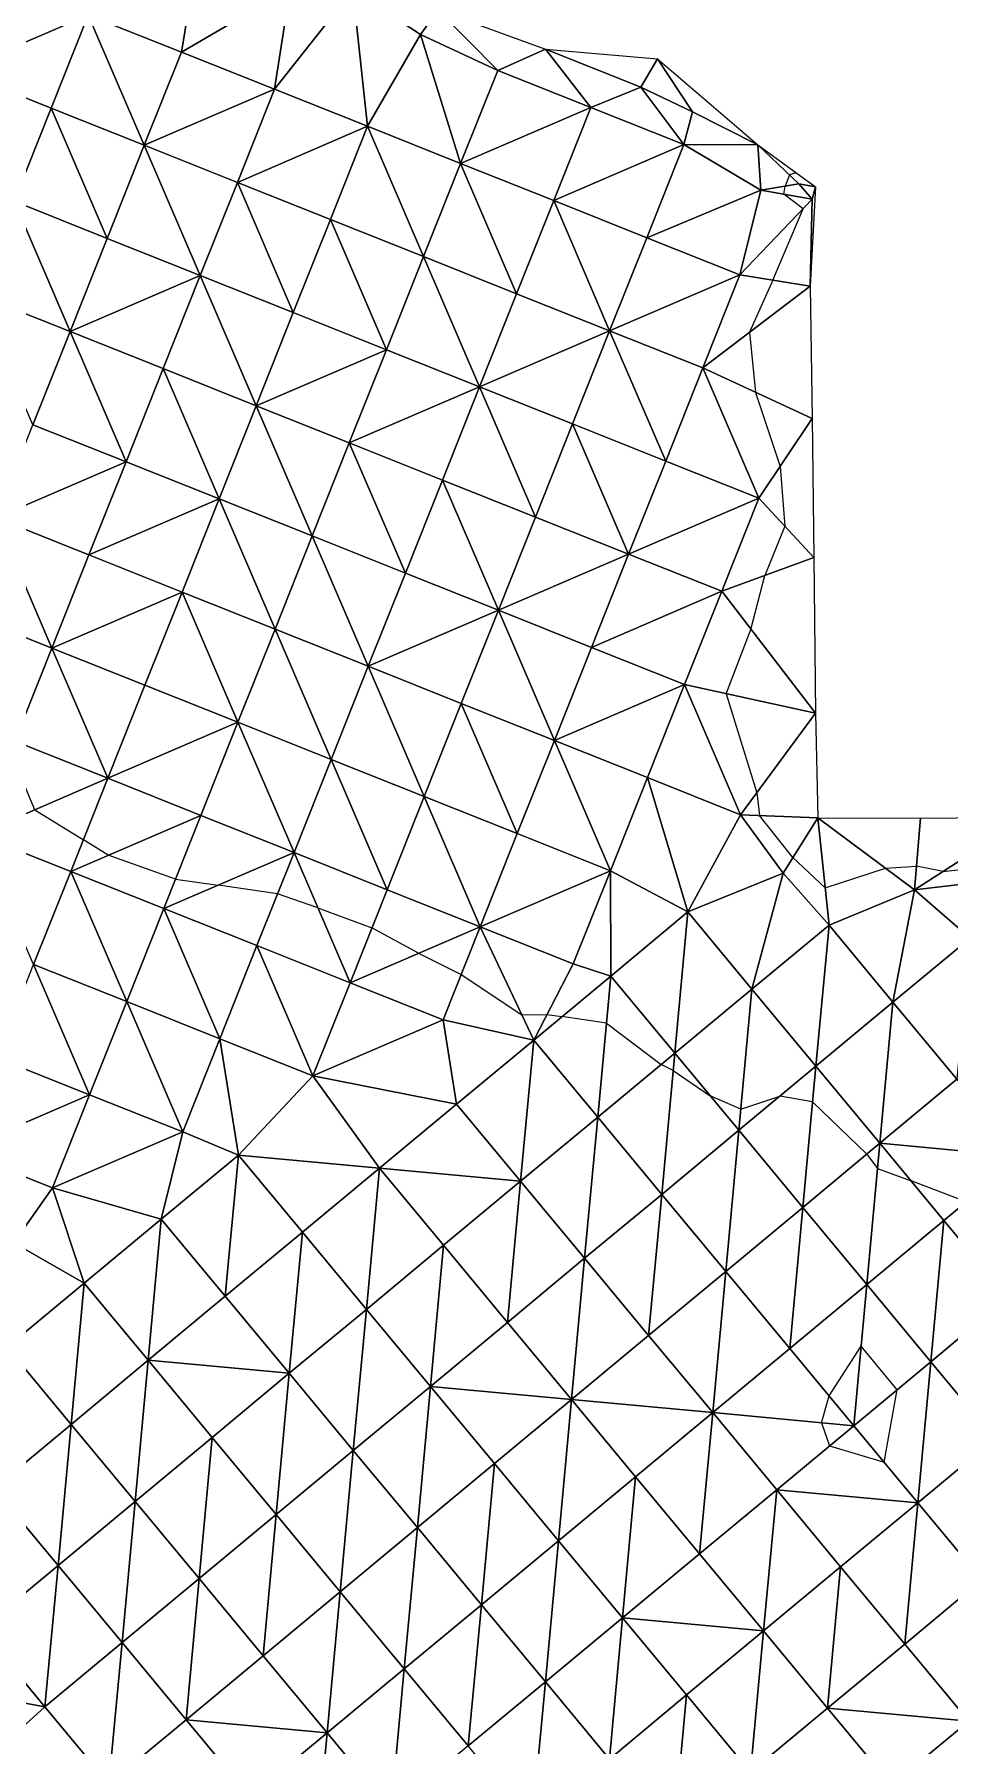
# Model space of a CAD drawing. Extents: x 452550 to 453808, y 451368 to 453069.
# Drawn here: x 453550.1 to 453641.5, y 452101.4 to 452272.1 of the extents above; entities that cross this region are included whole.
import ezdxf

# ---------------------------------------------------------------- set-up
doc = ezdxf.new("R2010")
doc.units = 0
doc.header["$LTSCALE"] = 0.35
doc.header["$MEASUREMENT"] = 0
doc.linetypes.add('DASHED', pattern=[5442.857143, 3628.571429, -1814.285714])
doc.layers.add('Default', color=42, linetype='Continuous', lineweight=25)
doc.layers.add('FPS_Contours-Minor', color=40, linetype='DASHED', lineweight=25)

msp = doc.modelspace()

# ---------------------------------------------------------------- linework, layer by layer
at = {"layer": 'Default', "color": 8, "linetype": 'Continuous', "lineweight": 25}
for points in [[(453564.81, 452270.34, 13.85), (453555.52, 452274.04, 13.85), (453566.5, 452280.5, 13.93)], [(453575.67, 452276.67, 13.63), (453564.81, 452270.34, 13.85), (453566.5, 452280.5, 13.93)], [(453546.23, 452277.75, 13.85), (453555.52, 452274.04, 13.85), (453542.53, 452268.46, 13.89)], [(453574.1, 452266.64, 13.79), (453564.81, 452270.34, 13.85), (453575.67, 452276.67, 13.63)], [(453574.1, 452266.64, 13.79), (453575.67, 452276.67, 13.63), (453581.92, 452276.55, 13.96)], [(453583.39, 452262.94, 13.78), (453574.1, 452266.64, 13.79), (453581.92, 452276.55, 13.96)], [(453588.66, 452272.09, 13.81), (453583.39, 452262.94, 13.78), (453581.92, 452276.55, 13.96)], [(453588.66, 452272.09, 13.81), (453581.92, 452276.55, 13.96), (453590.42, 452274.52, 13.89)], [(453542.53, 452268.46, 13.89), (453555.52, 452274.04, 13.85), (453551.82, 452264.75, 13.9)], [(453551.82, 452264.75, 13.9), (453555.52, 452274.04, 13.85), (453561.11, 452261.05, 13.9)], [(453555.52, 452274.04, 13.85), (453564.81, 452270.34, 13.85), (453561.11, 452261.05, 13.9)], [(453596.38, 452268.52, 13.74), (453588.66, 452272.09, 13.81), (453590.42, 452274.52, 13.89)], [(453596.38, 452268.52, 13.74), (453590.42, 452274.52, 13.89), (453601.15, 452270.62, 13.82)], [(453592.68, 452259.23, 13.79), (453583.39, 452262.94, 13.78), (453588.66, 452272.09, 13.81)], [(453596.38, 452268.52, 13.74), (453592.68, 452259.23, 13.79), (453588.66, 452272.09, 13.81)], [(453605.67, 452264.82, 13.72), (453596.38, 452268.52, 13.74), (453601.15, 452270.62, 13.82)], [(453605.67, 452264.82, 13.72), (453601.15, 452270.62, 13.82), (453610.67, 452266.86, 13.84)], [(453610.67, 452266.86, 13.84), (453601.15, 452270.62, 13.82), (453612.34, 452269.67, 13.85)], [(453564.81, 452270.34, 13.85), (453574.1, 452266.64, 13.79), (453561.11, 452261.05, 13.9)], [(453615.82, 452264.4, 13.89), (453610.67, 452266.86, 13.84), (453612.34, 452269.67, 13.85)], [(453622.32, 452261.08, 13.96), (453615.82, 452264.4, 13.89), (453612.34, 452269.67, 13.85)], [(453542.53, 452268.46, 13.89), (453551.82, 452264.75, 13.9), (453548.11, 452255.46, 13.91)], [(453596.38, 452268.52, 13.74), (453605.67, 452264.82, 13.72), (453592.68, 452259.23, 13.79)], [(453561.11, 452261.05, 13.9), (453574.1, 452266.64, 13.79), (453570.4, 452257.35, 13.85)], [(453574.1, 452266.64, 13.79), (453583.39, 452262.94, 13.78), (453570.4, 452257.35, 13.85)], [(453614.96, 452261.12, 13.8), (453605.67, 452264.82, 13.72), (453610.67, 452266.86, 13.84)], [(453614.96, 452261.12, 13.8), (453610.67, 452266.86, 13.84), (453615.82, 452264.4, 13.89)], [(453548.11, 452255.46, 13.91), (453551.82, 452264.75, 13.9), (453557.4, 452251.76, 13.92)], [(453551.82, 452264.75, 13.9), (453561.11, 452261.05, 13.9), (453557.4, 452251.76, 13.92)], [(453592.68, 452259.23, 13.79), (453605.67, 452264.82, 13.72), (453601.97, 452255.53, 13.81)], [(453605.67, 452264.82, 13.72), (453614.96, 452261.12, 13.8), (453601.97, 452255.53, 13.81)], [(453614.96, 452261.12, 13.8), (453615.82, 452264.4, 13.89), (453622.32, 452261.08, 13.96)], [(453570.4, 452257.35, 13.85), (453583.39, 452262.94, 13.78), (453579.68, 452253.65, 13.87)], [(453579.68, 452253.65, 13.87), (453583.39, 452262.94, 13.78), (453588.97, 452249.94, 13.87)], [(453583.39, 452262.94, 13.78), (453592.68, 452259.23, 13.79), (453588.97, 452249.94, 13.87)], [(453557.4, 452251.76, 13.92), (453561.11, 452261.05, 13.9), (453566.69, 452248.06, 13.9)], [(453561.11, 452261.05, 13.9), (453570.4, 452257.35, 13.85), (453566.69, 452248.06, 13.9)], [(453601.97, 452255.53, 13.81), (453614.96, 452261.12, 13.8), (453611.26, 452251.83, 13.78)], [(453611.26, 452251.83, 13.78), (453614.96, 452261.12, 13.8), (453622.62, 452256.56, 13.98)], [(453622.62, 452256.56, 13.98), (453614.96, 452261.12, 13.8), (453622.32, 452261.08, 13.96)], [(453626.42, 452257.21, 14.01), (453622.32, 452261.08, 13.96), (453628.1, 452256.9, 14.02)], [(453622.62, 452256.56, 13.98), (453622.32, 452261.08, 13.96), (453626.42, 452257.21, 14.01)], [(453588.97, 452249.94, 13.87), (453592.68, 452259.23, 13.79), (453598.26, 452246.24, 13.86)], [(453592.68, 452259.23, 13.79), (453601.97, 452255.53, 13.81), (453598.26, 452246.24, 13.86)], [(453566.69, 452248.06, 13.9), (453570.4, 452257.35, 13.85), (453575.98, 452244.36, 13.87)], [(453570.4, 452257.35, 13.85), (453579.68, 452253.65, 13.87), (453575.98, 452244.36, 13.87)], [(453622.62, 452256.56, 13.98), (453626.42, 452257.21, 14.01), (453627.77, 452255.66, 14.03)], [(453626.42, 452257.21, 14.01), (453628.1, 452256.9, 14.02), (453627.77, 452255.66, 14.03)], [(453627.77, 452255.66, 14.03), (453628.1, 452256.9, 14.02), (453627.57, 452247.01, 14.22)], [(453544.41, 452246.17, 13.88), (453548.11, 452255.46, 13.91), (453553.7, 452242.47, 13.91)], [(453548.11, 452255.46, 13.91), (453557.4, 452251.76, 13.92), (453553.7, 452242.47, 13.91)], [(453598.26, 452246.24, 13.86), (453601.97, 452255.53, 13.81), (453607.55, 452242.54, 13.79)], [(453601.97, 452255.53, 13.81), (453611.26, 452251.83, 13.78), (453607.55, 452242.54, 13.79)], [(453620.54, 452248.13, 13.8), (453611.26, 452251.83, 13.78), (453622.62, 452256.56, 13.98)], [(453620.54, 452248.13, 13.8), (453622.62, 452256.56, 13.98), (453627.77, 452255.66, 14.03)], [(453620.54, 452248.13, 13.8), (453627.77, 452255.66, 14.03), (453627.57, 452247.01, 14.22)], [(453575.98, 452244.36, 13.87), (453579.68, 452253.65, 13.87), (453585.27, 452240.65, 13.86)], [(453579.68, 452253.65, 13.87), (453588.97, 452249.94, 13.87), (453585.27, 452240.65, 13.86)], [(453557.4, 452251.76, 13.92), (453566.69, 452248.06, 13.9), (453553.7, 452242.47, 13.91)], [(453611.26, 452251.83, 13.78), (453620.54, 452248.13, 13.8), (453607.55, 452242.54, 13.79)], [(453585.27, 452240.65, 13.86), (453588.97, 452249.94, 13.87), (453594.56, 452236.95, 13.88)], [(453588.97, 452249.94, 13.87), (453598.26, 452246.24, 13.86), (453594.56, 452236.95, 13.88)], [(453553.7, 452242.47, 13.91), (453566.69, 452248.06, 13.9), (453562.99, 452238.77, 13.92)], [(453562.99, 452238.77, 13.92), (453566.69, 452248.06, 13.9), (453572.28, 452235.07, 13.9)], [(453566.69, 452248.06, 13.9), (453575.98, 452244.36, 13.87), (453572.28, 452235.07, 13.9)], [(453607.55, 452242.54, 13.79), (453620.54, 452248.13, 13.8), (453616.84, 452238.84, 13.83)], [(453616.84, 452238.84, 13.83), (453620.54, 452248.13, 13.8), (453627.57, 452247.01, 14.22)], [(453616.84, 452238.84, 13.83), (453627.57, 452247.01, 14.22), (453627.77, 452233.8, 14.19)], [(453544.41, 452246.17, 13.88), (453553.7, 452242.47, 13.91), (453550, 452233.18, 13.86)], [(453598.26, 452246.24, 13.86), (453607.55, 452242.54, 13.79), (453594.56, 452236.95, 13.88)], [(453575.98, 452244.36, 13.87), (453585.27, 452240.65, 13.86), (453572.28, 452235.07, 13.9)], [(453550, 452233.18, 13.86), (453553.7, 452242.47, 13.91), (453559.29, 452229.48, 13.93)], [(453553.7, 452242.47, 13.91), (453562.99, 452238.77, 13.92), (453559.29, 452229.48, 13.93)], [(453594.56, 452236.95, 13.88), (453607.55, 452242.54, 13.79), (453603.85, 452233.25, 13.86)], [(453603.85, 452233.25, 13.86), (453607.55, 452242.54, 13.79), (453613.14, 452229.55, 13.83)], [(453607.55, 452242.54, 13.79), (453616.84, 452238.84, 13.83), (453613.14, 452229.55, 13.83)], [(453572.28, 452235.07, 13.9), (453585.27, 452240.65, 13.86), (453581.57, 452231.37, 13.9)], [(453585.27, 452240.65, 13.86), (453594.56, 452236.95, 13.88), (453581.57, 452231.37, 13.9)], [(453559.29, 452229.48, 13.93), (453562.99, 452238.77, 13.92), (453568.58, 452225.78, 13.91)], [(453562.99, 452238.77, 13.92), (453572.28, 452235.07, 13.9), (453568.58, 452225.78, 13.91)], [(453613.14, 452229.55, 13.83), (453616.84, 452238.84, 13.83), (453622.43, 452225.85, 13.88)], [(453622.43, 452225.85, 13.88), (453616.84, 452238.84, 13.83), (453627.77, 452233.8, 14.19)], [(453581.57, 452231.37, 13.9), (453594.56, 452236.95, 13.88), (453590.86, 452227.66, 13.88)], [(453590.86, 452227.66, 13.88), (453594.56, 452236.95, 13.88), (453600.15, 452223.96, 13.87)], [(453594.56, 452236.95, 13.88), (453603.85, 452233.25, 13.86), (453600.15, 452223.96, 13.87)], [(453568.58, 452225.78, 13.91), (453572.28, 452235.07, 13.9), (453577.87, 452222.08, 13.93)], [(453572.28, 452235.07, 13.9), (453581.57, 452231.37, 13.9), (453577.87, 452222.08, 13.93)], [(453550, 452233.18, 13.86), (453559.29, 452229.48, 13.93), (453546.3, 452223.89, 13.87)], [(453600.15, 452223.96, 13.87), (453603.85, 452233.25, 13.86), (453609.44, 452220.26, 13.85)], [(453603.85, 452233.25, 13.86), (453613.14, 452229.55, 13.83), (453609.44, 452220.26, 13.85)], [(453622.43, 452225.85, 13.88), (453627.77, 452233.8, 14.19), (453627.91, 452219.92, 14.14)], [(453577.87, 452222.08, 13.93), (453581.57, 452231.37, 13.9), (453587.16, 452218.37, 13.89)], [(453581.57, 452231.37, 13.9), (453590.86, 452227.66, 13.88), (453587.16, 452218.37, 13.89)], [(453546.3, 452223.89, 13.87), (453559.29, 452229.48, 13.93), (453555.59, 452220.19, 13.92)], [(453559.29, 452229.48, 13.93), (453568.58, 452225.78, 13.91), (453555.59, 452220.19, 13.92)], [(453613.14, 452229.55, 13.83), (453622.43, 452225.85, 13.88), (453609.44, 452220.26, 13.85)], [(453587.16, 452218.37, 13.89), (453590.86, 452227.66, 13.88), (453596.45, 452214.67, 13.91)], [(453590.86, 452227.66, 13.88), (453600.15, 452223.96, 13.87), (453596.45, 452214.67, 13.91)], [(453555.59, 452220.19, 13.92), (453568.58, 452225.78, 13.91), (453564.88, 452216.49, 13.9)], [(453564.88, 452216.49, 13.9), (453568.58, 452225.78, 13.91), (453574.17, 452212.79, 13.93)], [(453568.58, 452225.78, 13.91), (453577.87, 452222.08, 13.93), (453574.17, 452212.79, 13.93)], [(453609.44, 452220.26, 13.85), (453622.43, 452225.85, 13.88), (453618.73, 452216.56, 13.88)], [(453618.73, 452216.56, 13.88), (453622.43, 452225.85, 13.88), (453627.91, 452219.92, 14.14)], [(453542.59, 452214.6, 13.87), (453546.3, 452223.89, 13.87), (453551.88, 452210.9, 13.94)], [(453546.3, 452223.89, 13.87), (453555.59, 452220.19, 13.92), (453551.88, 452210.9, 13.94)], [(453600.15, 452223.96, 13.87), (453609.44, 452220.26, 13.85), (453596.45, 452214.67, 13.91)], [(453574.17, 452212.79, 13.93), (453577.87, 452222.08, 13.93), (453583.45, 452209.08, 13.9)], [(453577.87, 452222.08, 13.93), (453587.16, 452218.37, 13.89), (453583.45, 452209.08, 13.9)], [(453555.59, 452220.19, 13.92), (453564.88, 452216.49, 13.9), (453551.88, 452210.9, 13.94)], [(453596.45, 452214.67, 13.91), (453609.44, 452220.26, 13.85), (453605.74, 452210.97, 13.9)], [(453609.44, 452220.26, 13.85), (453618.73, 452216.56, 13.88), (453605.74, 452210.97, 13.9)], [(453618.73, 452216.56, 13.88), (453627.91, 452219.92, 14.14), (453628.08, 452204.39, 14.27)], [(453587.16, 452218.37, 13.89), (453596.45, 452214.67, 13.91), (453583.45, 452209.08, 13.9)], [(453551.88, 452210.9, 13.94), (453564.88, 452216.49, 13.9), (453561.17, 452207.2, 13.91)], [(453561.17, 452207.2, 13.91), (453564.88, 452216.49, 13.9), (453570.46, 452203.5, 13.9)], [(453564.88, 452216.49, 13.9), (453574.17, 452212.79, 13.93), (453570.46, 452203.5, 13.9)], [(453605.74, 452210.97, 13.9), (453618.73, 452216.56, 13.88), (453615.03, 452207.27, 13.87)], [(453615.03, 452207.27, 13.87), (453618.73, 452216.56, 13.88), (453628.08, 452204.39, 14.27)], [(453542.59, 452214.6, 13.87), (453551.88, 452210.9, 13.94), (453548.18, 452201.61, 13.99)], [(453583.45, 452209.08, 13.9), (453596.45, 452214.67, 13.91), (453592.74, 452205.38, 13.93)], [(453592.74, 452205.38, 13.93), (453596.45, 452214.67, 13.91), (453602.03, 452201.68, 13.9)], [(453596.45, 452214.67, 13.91), (453605.74, 452210.97, 13.9), (453602.03, 452201.68, 13.9)], [(453570.46, 452203.5, 13.9), (453574.17, 452212.79, 13.93), (453579.75, 452199.8, 13.91)], [(453574.17, 452212.79, 13.93), (453583.45, 452209.08, 13.9), (453579.75, 452199.8, 13.91)], [(453548.18, 452201.61, 13.99), (453551.88, 452210.9, 13.94), (453557.47, 452197.91, 13.92)], [(453551.88, 452210.9, 13.94), (453561.17, 452207.2, 13.91), (453557.47, 452197.91, 13.92)], [(453605.74, 452210.97, 13.9), (453615.03, 452207.27, 13.87), (453602.03, 452201.68, 13.9)], [(453579.75, 452199.8, 13.91), (453583.45, 452209.08, 13.9), (453589.04, 452196.09, 13.92)], [(453583.45, 452209.08, 13.9), (453592.74, 452205.38, 13.93), (453589.04, 452196.09, 13.92)], [(453602.03, 452201.68, 13.9), (453615.03, 452207.27, 13.87), (453611.32, 452197.98, 13.84)], [(453611.32, 452197.98, 13.84), (453615.03, 452207.27, 13.87), (453620.61, 452194.28, 13.93)], [(453620.61, 452194.28, 13.93), (453615.03, 452207.27, 13.87), (453628.08, 452204.39, 14.27)], [(453561.17, 452207.2, 13.91), (453570.46, 452203.5, 13.9), (453557.47, 452197.91, 13.92)], [(453589.04, 452196.09, 13.92), (453592.74, 452205.38, 13.93), (453598.33, 452192.39, 13.93)], [(453592.74, 452205.38, 13.93), (453602.03, 452201.68, 13.9), (453598.33, 452192.39, 13.93)], [(453620.61, 452194.28, 13.93), (453628.08, 452204.39, 14.27), (453628.31, 452193.97, 14.23)], [(453557.47, 452197.91, 13.92), (453570.46, 452203.5, 13.9), (453566.76, 452194.21, 13.9)], [(453566.76, 452194.21, 13.9), (453570.46, 452203.5, 13.9), (453576.05, 452190.51, 13.94)], [(453570.46, 452203.5, 13.9), (453579.75, 452199.8, 13.91), (453576.05, 452190.51, 13.94)], [(453548.18, 452201.61, 13.99), (453557.47, 452197.91, 13.92), (453544.48, 452192.32, 14.06)], [(453598.33, 452192.39, 13.93), (453602.03, 452201.68, 13.9), (453607.62, 452188.69, 13.9)], [(453602.03, 452201.68, 13.9), (453611.32, 452197.98, 13.84), (453607.62, 452188.69, 13.9)], [(453576.05, 452190.51, 13.94), (453579.75, 452199.8, 13.91), (453585.34, 452186.8, 13.94)], [(453579.75, 452199.8, 13.91), (453589.04, 452196.09, 13.92), (453585.34, 452186.8, 13.94)], [(453544.48, 452192.32, 14.06), (453557.47, 452197.91, 13.92), (453553.77, 452188.62, 14.04)], [(453557.47, 452197.91, 13.92), (453566.76, 452194.21, 13.9), (453553.77, 452188.62, 14.04)], [(453607.62, 452188.69, 13.9), (453611.32, 452197.98, 13.84), (453615.35, 452184.58, 13.9)], [(453611.32, 452197.98, 13.84), (453620.61, 452194.28, 13.93), (453615.35, 452184.58, 13.9)], [(453585.34, 452186.8, 13.94), (453589.04, 452196.09, 13.92), (453594.63, 452183.1, 13.92)], [(453589.04, 452196.09, 13.92), (453598.33, 452192.39, 13.93), (453594.63, 452183.1, 13.92)], [(453553.77, 452188.62, 14.04), (453566.76, 452194.21, 13.9), (453563.06, 452184.92, 14.04)], [(453566.76, 452194.21, 13.9), (453576.05, 452190.51, 13.94), (453563.06, 452184.92, 14.04)], [(453615.35, 452184.58, 13.9), (453620.61, 452194.28, 13.93), (453624.85, 452188.45, 13.91)], [(453624.85, 452188.45, 13.91), (453620.61, 452194.28, 13.93), (453628.31, 452193.97, 14.23)], [(453629.44, 452183.27, 13.88), (453624.85, 452188.45, 13.91), (453628.31, 452193.97, 14.23)], [(453637.96, 452186.78, 13.9), (453629.44, 452183.27, 13.88), (453628.31, 452193.97, 14.23)], [(453637.96, 452186.78, 13.9), (453628.31, 452193.97, 14.23), (453638.57, 452193.93, 14.19)], [(453637.96, 452186.78, 13.9), (453638.57, 452193.93, 14.19), (453649.25, 452194.02, 14.28)], [(453651.21, 452188.36, 13.91), (453637.96, 452186.78, 13.9), (453649.25, 452194.02, 14.28)], [(453544.48, 452192.32, 14.06), (453553.77, 452188.62, 14.04), (453550.07, 452179.33, 14.04)], [(453598.33, 452192.39, 13.93), (453607.62, 452188.69, 13.9), (453594.63, 452183.1, 13.92)], [(453563.06, 452184.92, 14.04), (453576.05, 452190.51, 13.94), (453572.35, 452181.22, 14.08)], [(453572.35, 452181.22, 14.08), (453576.05, 452190.51, 13.94), (453581.64, 452177.51, 14.09)], [(453576.05, 452190.51, 13.94), (453585.34, 452186.8, 13.94), (453581.64, 452177.51, 14.09)], [(453550.07, 452179.33, 14.04), (453553.77, 452188.62, 14.04), (453559.36, 452175.63, 14.08)], [(453553.77, 452188.62, 14.04), (453563.06, 452184.92, 14.04), (453559.36, 452175.63, 14.08)], [(453594.63, 452183.1, 13.92), (453607.62, 452188.69, 13.9), (453603.92, 452179.4, 13.96)], [(453603.92, 452179.4, 13.96), (453607.62, 452188.69, 13.9), (453607.66, 452178.19, 13.96)], [(453607.62, 452188.69, 13.9), (453615.35, 452184.58, 13.9), (453607.66, 452178.19, 13.96)], [(453621.74, 452176.88, 13.92), (453615.35, 452184.58, 13.9), (453624.85, 452188.45, 13.91)], [(453629.44, 452183.27, 13.88), (453621.74, 452176.88, 13.92), (453624.85, 452188.45, 13.91)], [(453585.34, 452186.8, 13.94), (453594.63, 452183.1, 13.92), (453581.64, 452177.51, 14.09)], [(453635.82, 452175.58, 13.92), (453629.44, 452183.27, 13.88), (453637.96, 452186.78, 13.9)], [(453643.52, 452181.97, 13.94), (453635.82, 452175.58, 13.92), (453637.96, 452186.78, 13.9)], [(453651.21, 452188.36, 13.91), (453643.52, 452181.97, 13.94), (453637.96, 452186.78, 13.9)], [(453559.36, 452175.63, 14.08), (453563.06, 452184.92, 14.04), (453568.65, 452171.93, 14.09)], [(453563.06, 452184.92, 14.04), (453572.35, 452181.22, 14.08), (453568.65, 452171.93, 14.09)], [(453607.66, 452178.19, 13.96), (453615.35, 452184.58, 13.9), (453614.05, 452170.5, 13.98)], [(453615.35, 452184.58, 13.9), (453621.74, 452176.88, 13.92), (453614.05, 452170.5, 13.98)], [(453581.64, 452177.51, 14.09), (453594.63, 452183.1, 13.92), (453590.93, 452173.81, 14.07)], [(453590.93, 452173.81, 14.07), (453594.63, 452183.1, 13.92), (453599.97, 452171.8, 14.02)], [(453594.63, 452183.1, 13.92), (453603.92, 452179.4, 13.96), (453599.97, 452171.8, 14.02)], [(453621.74, 452176.88, 13.92), (453629.44, 452183.27, 13.88), (453628.13, 452169.19, 13.99)], [(453629.44, 452183.27, 13.88), (453635.82, 452175.58, 13.92), (453628.13, 452169.19, 13.99)], [(453635.82, 452175.58, 13.92), (453643.52, 452181.97, 13.94), (453642.21, 452167.89, 13.96)], [(453568.65, 452171.93, 14.09), (453572.35, 452181.22, 14.08), (453577.93, 452168.22, 14.08)], [(453572.35, 452181.22, 14.08), (453581.64, 452177.51, 14.09), (453577.93, 452168.22, 14.08)], [(453546.36, 452170.04, 14.04), (453550.07, 452179.33, 14.04), (453555.65, 452166.34, 14.08)], [(453550.07, 452179.33, 14.04), (453559.36, 452175.63, 14.08), (453555.65, 452166.34, 14.08)], [(453603.92, 452179.4, 13.96), (453607.66, 452178.19, 13.96), (453599.97, 452171.8, 14.02)], [(453581.64, 452177.51, 14.09), (453590.93, 452173.81, 14.07), (453577.93, 452168.22, 14.08)], [(453599.97, 452171.8, 14.02), (453607.66, 452178.19, 13.96), (453606.36, 452164.11, 14.08)], [(453607.66, 452178.19, 13.96), (453614.05, 452170.5, 13.98), (453606.36, 452164.11, 14.08)], [(453614.05, 452170.5, 13.98), (453621.74, 452176.88, 13.92), (453620.44, 452162.8, 14.01)], [(453621.74, 452176.88, 13.92), (453628.13, 452169.19, 13.99), (453620.44, 452162.8, 14.01)], [(453555.65, 452166.34, 14.08), (453559.36, 452175.63, 14.08), (453564.94, 452162.64, 14.07)], [(453559.36, 452175.63, 14.08), (453568.65, 452171.93, 14.09), (453564.94, 452162.64, 14.07)], [(453628.13, 452169.19, 13.99), (453635.82, 452175.58, 13.92), (453634.52, 452161.5, 13.99)], [(453635.82, 452175.58, 13.92), (453642.21, 452167.89, 13.96), (453634.52, 452161.5, 13.99)], [(453577.93, 452168.22, 14.08), (453590.93, 452173.81, 14.07), (453592.27, 452165.41, 14.07)], [(453590.93, 452173.81, 14.07), (453599.97, 452171.8, 14.02), (453592.27, 452165.41, 14.07)], [(453564.94, 452162.64, 14.07), (453568.65, 452171.93, 14.09), (453570.5, 452160.33, 14.06)], [(453568.65, 452171.93, 14.09), (453577.93, 452168.22, 14.08), (453570.5, 452160.33, 14.06)], [(453592.27, 452165.41, 14.07), (453599.97, 452171.8, 14.02), (453598.66, 452157.72, 14.09)], [(453599.97, 452171.8, 14.02), (453606.36, 452164.11, 14.08), (453598.66, 452157.72, 14.09)], [(453546.36, 452170.04, 14.04), (453555.65, 452166.34, 14.08), (453542.66, 452160.75, 14.04)], [(453606.36, 452164.11, 14.08), (453614.05, 452170.5, 13.98), (453612.74, 452156.41, 14.12)], [(453614.05, 452170.5, 13.98), (453620.44, 452162.8, 14.01), (453612.74, 452156.41, 14.12)], [(453577.93, 452168.22, 14.08), (453584.58, 452159.03, 14.07), (453570.5, 452160.33, 14.06)], [(453577.93, 452168.22, 14.08), (453592.27, 452165.41, 14.07), (453584.58, 452159.03, 14.07)], [(453620.44, 452162.8, 14.01), (453628.13, 452169.19, 13.99), (453626.83, 452155.11, 14.03)], [(453628.13, 452169.19, 13.99), (453634.52, 452161.5, 13.99), (453626.83, 452155.11, 14.03)], [(453542.66, 452160.75, 14.04), (453555.65, 452166.34, 14.08), (453551.95, 452157.05, 14.06)], [(453555.65, 452166.34, 14.08), (453564.94, 452162.64, 14.07), (453551.95, 452157.05, 14.06)], [(453642.21, 452167.89, 13.96), (453648.6, 452160.19, 13.98), (453634.52, 452161.5, 13.99)], [(453592.27, 452165.41, 14.07), (453598.66, 452157.72, 14.09), (453584.58, 452159.03, 14.07)], [(453598.66, 452157.72, 14.09), (453606.36, 452164.11, 14.08), (453605.05, 452150.03, 14.12)], [(453606.36, 452164.11, 14.08), (453612.74, 452156.41, 14.12), (453605.05, 452150.03, 14.12)], [(453551.95, 452157.05, 14.06), (453564.94, 452162.64, 14.07), (453562.81, 452153.94, 14.08)], [(453564.94, 452162.64, 14.07), (453570.5, 452160.33, 14.06), (453562.81, 452153.94, 14.08)], [(453612.74, 452156.41, 14.12), (453620.44, 452162.8, 14.01), (453619.13, 452148.72, 14.12)], [(453620.44, 452162.8, 14.01), (453626.83, 452155.11, 14.03), (453619.13, 452148.72, 14.12)], [(453626.83, 452155.11, 14.03), (453634.52, 452161.5, 13.99), (453633.21, 452147.42, 14.03)], [(453634.52, 452161.5, 13.99), (453640.91, 452153.8, 14.01), (453633.21, 452147.42, 14.03)], [(453634.52, 452161.5, 13.99), (453648.6, 452160.19, 13.98), (453640.91, 452153.8, 14.01)], [(453542.66, 452160.75, 14.04), (453551.95, 452157.05, 14.06), (453548.1, 452151.59, 14.06)], [(453562.81, 452153.94, 14.08), (453570.5, 452160.33, 14.06), (453569.19, 452146.25, 14.1)], [(453570.5, 452160.33, 14.06), (453576.89, 452152.64, 14.08), (453569.19, 452146.25, 14.1)], [(453570.5, 452160.33, 14.06), (453584.58, 452159.03, 14.07), (453576.89, 452152.64, 14.08)], [(453640.91, 452153.8, 14.01), (453648.6, 452160.19, 13.98), (453647.3, 452146.11, 14.02)], [(453576.89, 452152.64, 14.08), (453584.58, 452159.03, 14.07), (453583.28, 452144.94, 14.09)], [(453584.58, 452159.03, 14.07), (453590.97, 452151.33, 14.09), (453583.28, 452144.94, 14.09)], [(453584.58, 452159.03, 14.07), (453598.66, 452157.72, 14.09), (453590.97, 452151.33, 14.09)], [(453590.97, 452151.33, 14.09), (453598.66, 452157.72, 14.09), (453597.36, 452143.64, 14.13)], [(453598.66, 452157.72, 14.09), (453605.05, 452150.03, 14.12), (453597.36, 452143.64, 14.13)], [(453551.95, 452157.05, 14.06), (453555.11, 452147.55, 14.1), (453548.1, 452151.59, 14.06)], [(453551.95, 452157.05, 14.06), (453562.81, 452153.94, 14.08), (453555.11, 452147.55, 14.1)], [(453605.05, 452150.03, 14.12), (453612.74, 452156.41, 14.12), (453611.44, 452142.33, 14.14)], [(453612.74, 452156.41, 14.12), (453619.13, 452148.72, 14.12), (453611.44, 452142.33, 14.14)], [(453619.13, 452148.72, 14.12), (453626.83, 452155.11, 14.03), (453625.52, 452141.03, 14.07)], [(453626.83, 452155.11, 14.03), (453633.21, 452147.42, 14.03), (453625.52, 452141.03, 14.07)], [(453555.11, 452147.55, 14.1), (453562.81, 452153.94, 14.08), (453561.5, 452139.86, 14.12)], [(453562.81, 452153.94, 14.08), (453569.19, 452146.25, 14.1), (453561.5, 452139.86, 14.12)], [(453569.19, 452146.25, 14.1), (453576.89, 452152.64, 14.08), (453575.58, 452138.56, 14.08)], [(453576.89, 452152.64, 14.08), (453583.28, 452144.94, 14.09), (453575.58, 452138.56, 14.08)], [(453633.21, 452147.42, 14.03), (453640.91, 452153.8, 14.01), (453639.6, 452139.72, 14.03)], [(453640.91, 452153.8, 14.01), (453647.3, 452146.11, 14.02), (453639.6, 452139.72, 14.03)], [(453555.11, 452147.55, 14.1), (453547.42, 452141.17, 14.09), (453548.1, 452151.59, 14.06)], [(453583.28, 452144.94, 14.09), (453590.97, 452151.33, 14.09), (453589.66, 452137.25, 14.08)], [(453590.97, 452151.33, 14.09), (453597.36, 452143.64, 14.13), (453589.66, 452137.25, 14.08)], [(453597.36, 452143.64, 14.13), (453605.05, 452150.03, 14.12), (453603.75, 452135.94, 14.15)], [(453605.05, 452150.03, 14.12), (453611.44, 452142.33, 14.14), (453603.75, 452135.94, 14.15)], [(453547.42, 452141.17, 14.09), (453555.11, 452147.55, 14.1), (453553.81, 452133.47, 14.1)], [(453555.11, 452147.55, 14.1), (453561.5, 452139.86, 14.12), (453553.81, 452133.47, 14.1)], [(453611.44, 452142.33, 14.14), (453619.13, 452148.72, 14.12), (453617.83, 452134.64, 14.14)], [(453619.13, 452148.72, 14.12), (453625.52, 452141.03, 14.07), (453617.83, 452134.64, 14.14)], [(453569.19, 452146.25, 14.1), (453575.58, 452138.56, 14.08), (453561.5, 452139.86, 14.12)], [(453625.52, 452141.03, 14.07), (453633.21, 452147.42, 14.03), (453631.91, 452133.33, 13.96)], [(453633.21, 452147.42, 14.03), (453639.6, 452139.72, 14.03), (453631.91, 452133.33, 13.96)], [(453639.6, 452139.72, 14.03), (453647.3, 452146.11, 14.02), (453645.99, 452132.03, 14.07)], [(453575.58, 452138.56, 14.08), (453583.28, 452144.94, 14.09), (453581.97, 452130.86, 14.06)], [(453583.28, 452144.94, 14.09), (453589.66, 452137.25, 14.08), (453581.97, 452130.86, 14.06)], [(453597.36, 452143.64, 14.13), (453603.75, 452135.94, 14.15), (453589.66, 452137.25, 14.08)], [(453547.42, 452141.17, 14.09), (453553.81, 452133.47, 14.1), (453546.11, 452127.08, 14.13)], [(453611.44, 452142.33, 14.14), (453617.83, 452134.64, 14.14), (453603.75, 452135.94, 14.15)], [(453625.52, 452141.03, 14.07), (453631.91, 452133.33, 13.96), (453617.83, 452134.64, 14.14)], [(453553.81, 452133.47, 14.1), (453561.5, 452139.86, 14.12), (453560.2, 452125.78, 14.12)], [(453561.5, 452139.86, 14.12), (453567.89, 452132.17, 14.11), (453560.2, 452125.78, 14.12)], [(453561.5, 452139.86, 14.12), (453575.58, 452138.56, 14.08), (453567.89, 452132.17, 14.11)], [(453631.91, 452133.33, 13.96), (453639.6, 452139.72, 14.03), (453638.3, 452125.64, 14.05)], [(453639.6, 452139.72, 14.03), (453645.99, 452132.03, 14.07), (453638.3, 452125.64, 14.05)], [(453567.89, 452132.17, 14.11), (453575.58, 452138.56, 14.08), (453574.28, 452124.47, 14.09)], [(453575.58, 452138.56, 14.08), (453581.97, 452130.86, 14.06), (453574.28, 452124.47, 14.09)], [(453581.97, 452130.86, 14.06), (453589.66, 452137.25, 14.08), (453588.36, 452123.17, 14.04)], [(453589.66, 452137.25, 14.08), (453596.05, 452129.56, 14.12), (453588.36, 452123.17, 14.04)], [(453589.66, 452137.25, 14.08), (453603.75, 452135.94, 14.15), (453596.05, 452129.56, 14.12)], [(453596.05, 452129.56, 14.12), (453603.75, 452135.94, 14.15), (453602.44, 452121.86, 14.15)], [(453603.75, 452135.94, 14.15), (453610.13, 452128.25, 14.16), (453602.44, 452121.86, 14.15)], [(453603.75, 452135.94, 14.15), (453617.83, 452134.64, 14.14), (453610.13, 452128.25, 14.16)], [(453610.13, 452128.25, 14.16), (453617.83, 452134.64, 14.14), (453616.52, 452120.56, 14.12)], [(453617.83, 452134.64, 14.14), (453624.22, 452126.95, 14.09), (453616.52, 452120.56, 14.12)], [(453617.83, 452134.64, 14.14), (453631.91, 452133.33, 13.96), (453624.22, 452126.95, 14.09)], [(453546.11, 452127.08, 14.13), (453553.81, 452133.47, 14.1), (453552.5, 452119.39, 14.13)], [(453553.81, 452133.47, 14.1), (453560.2, 452125.78, 14.12), (453552.5, 452119.39, 14.13)], [(453560.2, 452125.78, 14.12), (453567.89, 452132.17, 14.11), (453566.58, 452118.09, 14.12)], [(453567.89, 452132.17, 14.11), (453574.28, 452124.47, 14.09), (453566.58, 452118.09, 14.12)], [(453631.91, 452133.33, 13.96), (453638.3, 452125.64, 14.05), (453624.22, 452126.95, 14.09)], [(453574.28, 452124.47, 14.09), (453581.97, 452130.86, 14.06), (453580.67, 452116.78, 14.07)], [(453581.97, 452130.86, 14.06), (453588.36, 452123.17, 14.04), (453580.67, 452116.78, 14.07)], [(453638.3, 452125.64, 14.05), (453645.99, 452132.03, 14.07), (453644.69, 452117.95, 14.08)], [(453588.36, 452123.17, 14.04), (453596.05, 452129.56, 14.12), (453594.75, 452115.47, 14.07)], [(453596.05, 452129.56, 14.12), (453602.44, 452121.86, 14.15), (453594.75, 452115.47, 14.07)], [(453546.11, 452127.08, 14.13), (453552.5, 452119.39, 14.13), (453544.81, 452113, 14.16)], [(453602.44, 452121.86, 14.15), (453610.13, 452128.25, 14.16), (453608.83, 452114.17, 14.18)], [(453610.13, 452128.25, 14.16), (453616.52, 452120.56, 14.12), (453608.83, 452114.17, 14.18)], [(453552.5, 452119.39, 14.13), (453560.2, 452125.78, 14.12), (453558.89, 452111.7, 14.15)], [(453560.2, 452125.78, 14.12), (453566.58, 452118.09, 14.12), (453558.89, 452111.7, 14.15)], [(453616.52, 452120.56, 14.12), (453624.22, 452126.95, 14.09), (453622.91, 452112.86, 14.14)], [(453624.22, 452126.95, 14.09), (453630.6, 452119.25, 14.07), (453622.91, 452112.86, 14.14)], [(453624.22, 452126.95, 14.09), (453638.3, 452125.64, 14.05), (453630.6, 452119.25, 14.07)], [(453630.6, 452119.25, 14.07), (453638.3, 452125.64, 14.05), (453636.99, 452111.56, 14.07)], [(453638.3, 452125.64, 14.05), (453644.69, 452117.95, 14.08), (453636.99, 452111.56, 14.07)], [(453566.58, 452118.09, 14.12), (453574.28, 452124.47, 14.09), (453572.97, 452110.39, 14.11)], [(453574.28, 452124.47, 14.09), (453580.67, 452116.78, 14.07), (453572.97, 452110.39, 14.11)], [(453580.67, 452116.78, 14.07), (453588.36, 452123.17, 14.04), (453587.05, 452109.09, 14.08)], [(453588.36, 452123.17, 14.04), (453594.75, 452115.47, 14.07), (453587.05, 452109.09, 14.08)], [(453594.75, 452115.47, 14.07), (453602.44, 452121.86, 14.15), (453601.14, 452107.78, 14.09)], [(453602.44, 452121.86, 14.15), (453608.83, 452114.17, 14.18), (453601.14, 452107.78, 14.09)], [(453616.52, 452120.56, 14.12), (453622.91, 452112.86, 14.14), (453608.83, 452114.17, 14.18)], [(453544.81, 452113, 14.16), (453552.5, 452119.39, 14.13), (453551.2, 452105.31, 14.18)], [(453552.5, 452119.39, 14.13), (453558.89, 452111.7, 14.15), (453551.2, 452105.31, 14.18)], [(453622.91, 452112.86, 14.14), (453630.6, 452119.25, 14.07), (453629.3, 452105.17, 14.17)], [(453630.6, 452119.25, 14.07), (453636.99, 452111.56, 14.07), (453629.3, 452105.17, 14.17)], [(453558.89, 452111.7, 14.15), (453566.58, 452118.09, 14.12), (453565.28, 452104, 14.15)], [(453566.58, 452118.09, 14.12), (453572.97, 452110.39, 14.11), (453565.28, 452104, 14.15)], [(453572.97, 452110.39, 14.11), (453580.67, 452116.78, 14.07), (453579.36, 452102.7, 14.13)], [(453580.67, 452116.78, 14.07), (453587.05, 452109.09, 14.08), (453579.36, 452102.7, 14.13)], [(453636.99, 452111.56, 14.07), (453644.69, 452117.95, 14.08), (453643.38, 452103.87, 14.11)], [(453587.05, 452109.09, 14.08), (453594.75, 452115.47, 14.07), (453593.44, 452101.39, 14.1)], [(453594.75, 452115.47, 14.07), (453601.14, 452107.78, 14.09), (453593.44, 452101.39, 14.1)], [(453601.14, 452107.78, 14.09), (453608.83, 452114.17, 14.18), (453607.52, 452100.09, 14.15)], [(453608.83, 452114.17, 14.18), (453615.22, 452106.48, 14.18), (453607.52, 452100.09, 14.15)], [(453608.83, 452114.17, 14.18), (453622.91, 452112.86, 14.14), (453615.22, 452106.48, 14.18)], [(453544.81, 452113, 14.16), (453551.2, 452105.31, 14.18), (453538, 452107.73, 14.24)], [(453551.2, 452105.31, 14.18), (453558.89, 452111.7, 14.15), (453557.58, 452097.61, 14.18)], [(453558.89, 452111.7, 14.15), (453565.28, 452104, 14.15), (453557.58, 452097.61, 14.18)], [(453615.22, 452106.48, 14.18), (453622.91, 452112.86, 14.14), (453621.61, 452098.78, 14.2)], [(453622.91, 452112.86, 14.14), (453629.3, 452105.17, 14.17), (453621.61, 452098.78, 14.2)], [(453572.97, 452110.39, 14.11), (453579.36, 452102.7, 14.13), (453565.28, 452104, 14.15)], [(453636.99, 452111.56, 14.07), (453643.38, 452103.87, 14.11), (453629.3, 452105.17, 14.17)], [(453579.36, 452102.7, 14.13), (453587.05, 452109.09, 14.08), (453585.75, 452095, 14.14)], [(453587.05, 452109.09, 14.08), (453593.44, 452101.39, 14.1), (453585.75, 452095, 14.14)], [(453551.2, 452105.31, 14.18), (453544.84, 452099.55, 14.25), (453538, 452107.73, 14.24)], [(453593.44, 452101.39, 14.1), (453601.14, 452107.78, 14.09), (453599.83, 452093.7, 14.13)], [(453601.14, 452107.78, 14.09), (453607.52, 452100.09, 14.15), (453599.83, 452093.7, 14.13)], [(453551.2, 452105.31, 14.18), (453557.58, 452097.61, 14.18), (453544.84, 452099.55, 14.25)], [(453607.52, 452100.09, 14.15), (453615.22, 452106.48, 14.18), (453613.91, 452092.39, 14.19)], [(453615.22, 452106.48, 14.18), (453621.61, 452098.78, 14.2), (453613.91, 452092.39, 14.19)], [(453629.3, 452105.17, 14.17), (453635.69, 452097.48, 14.18), (453621.61, 452098.78, 14.2)], [(453629.3, 452105.17, 14.17), (453643.38, 452103.87, 14.11), (453635.69, 452097.48, 14.18)], [(453565.28, 452104, 14.15), (453571.67, 452096.31, 14.15), (453557.58, 452097.61, 14.18)], [(453565.28, 452104, 14.15), (453579.36, 452102.7, 14.13), (453571.67, 452096.31, 14.15)], [(453635.69, 452097.48, 14.18), (453643.38, 452103.87, 14.11), (453642.08, 452089.78, 14.18)], [(453571.67, 452096.31, 14.15), (453579.36, 452102.7, 14.13), (453578.05, 452088.62, 14.13)], [(453579.36, 452102.7, 14.13), (453585.75, 452095, 14.14), (453578.05, 452088.62, 14.13)]]:
    msp.add_3dface(points, dxfattribs=at)
at = {"layer": 'FPS_Contours-Minor', "color": 12, "linetype": 'Continuous', "lineweight": 25}
for p, q in [((453624.92, 452256.16, 14), (453625.05, 452256.98, 14)), ((453625.49, 452258.09, 14), (453625.05, 452256.98, 14)), ((453626.15, 452258.31, 14), (453625.49, 452258.09, 14)), ((453626.86, 452254.71, 14), (453624.92, 452256.16, 14)), ((453623.83, 452247.6, 14), (453626.86, 452254.71, 14)), ((453623.83, 452247.6, 14), (453621.52, 452242.4, 14)), ((453621.52, 452242.4, 14), (453622.12, 452236.4, 14)), ((453622.12, 452236.4, 14), (453624.55, 452229, 14)), ((453624.55, 452229, 14), (453625.02, 452223.05, 14)), ((453625.02, 452223.05, 14), (453623.03, 452218.13, 14)), ((453621.64, 452212.76, 14), (453623.03, 452218.13, 14)), ((453619.18, 452206.35, 14), (453621.64, 452212.76, 14)), ((453619.18, 452206.35, 14), (453622.23, 452196.46, 14)), ((453550.18, 452194.78, 14), (453547.76, 452200.55, 14)), ((453622.23, 452196.46, 14), (453622.51, 452194.2, 14)), ((453550.18, 452194.78, 14), (453555.03, 452191.78, 14)), ((453625.82, 452190, 14), (453622.51, 452194.2, 14)), ((453557.52, 452190.23, 14), (453555.03, 452191.78, 14)), ((453564.23, 452187.85, 14), (453557.52, 452190.23, 14)), ((453629.05, 452186.98, 14), (453625.82, 452190, 14)), ((453629.05, 452186.98, 14), (453635.07, 452188.94, 14)), ((453635.07, 452188.94, 14), (453638.17, 452189.15, 14)), ((453640.84, 452188.62, 14), (453638.17, 452189.15, 14)), ((453640.84, 452188.62, 14), (453650.73, 452189.75, 14)), ((453564.23, 452187.85, 14), (453568.47, 452187.25, 14)), ((453574.41, 452186.39, 14), (453568.47, 452187.25, 14)), ((453578.42, 452185, 14), (453574.41, 452186.39, 14)), ((453578.42, 452185, 14), (453583.81, 452182.98, 14)), ((453588.48, 452180.46, 14), (453583.81, 452182.98, 14)), ((453588.48, 452180.46, 14), (453592.73, 452178.33, 14)), ((453592.73, 452178.33, 14), (453598.77, 452174.33, 14)), ((453598.77, 452174.33, 14), (453601.29, 452174.34, 14)), ((453601.29, 452174.34, 14), (453602.78, 452174.14, 14)), ((453607.23, 452173.49, 14), (453602.78, 452174.14, 14)), ((453607.23, 452173.49, 14), (453612.69, 452169.37, 14)), ((453613.89, 452168.75, 14), (453612.69, 452169.37, 14)), ((453613.89, 452168.75, 14), (453617.59, 452166.23, 14)), ((453620.63, 452164.9, 14), (453617.59, 452166.23, 14)), ((453620.63, 452164.9, 14), (453624.52, 452166.19, 14)), ((453627.8, 452165.65, 14), (453624.52, 452166.19, 14)), ((453627.8, 452165.65, 14), (453633.21, 452160.41, 14)), ((453633.21, 452160.41, 14), (453634.29, 452158.99, 14)), ((453634.29, 452158.99, 14), (453637.63, 452157.76, 14)), ((453643.13, 452155.65, 14), (453637.63, 452157.76, 14)), ((453629.45, 452136.3, 14), (453632.64, 452141.26, 14)), ((453636.23, 452136.92, 14), (453632.64, 452141.26, 14)), ((453628.69, 452133.63, 14), (453629.45, 452136.3, 14)), ((453634.93, 452129.69, 14), (453636.23, 452136.92, 14)), ((453628.69, 452133.63, 14), (453629.49, 452131.33, 14)), ((453629.49, 452131.33, 14), (453634.93, 452129.69, 14))]:
    msp.add_line(p, q, dxfattribs=at)

doc.saveas('drawing.dxf')
